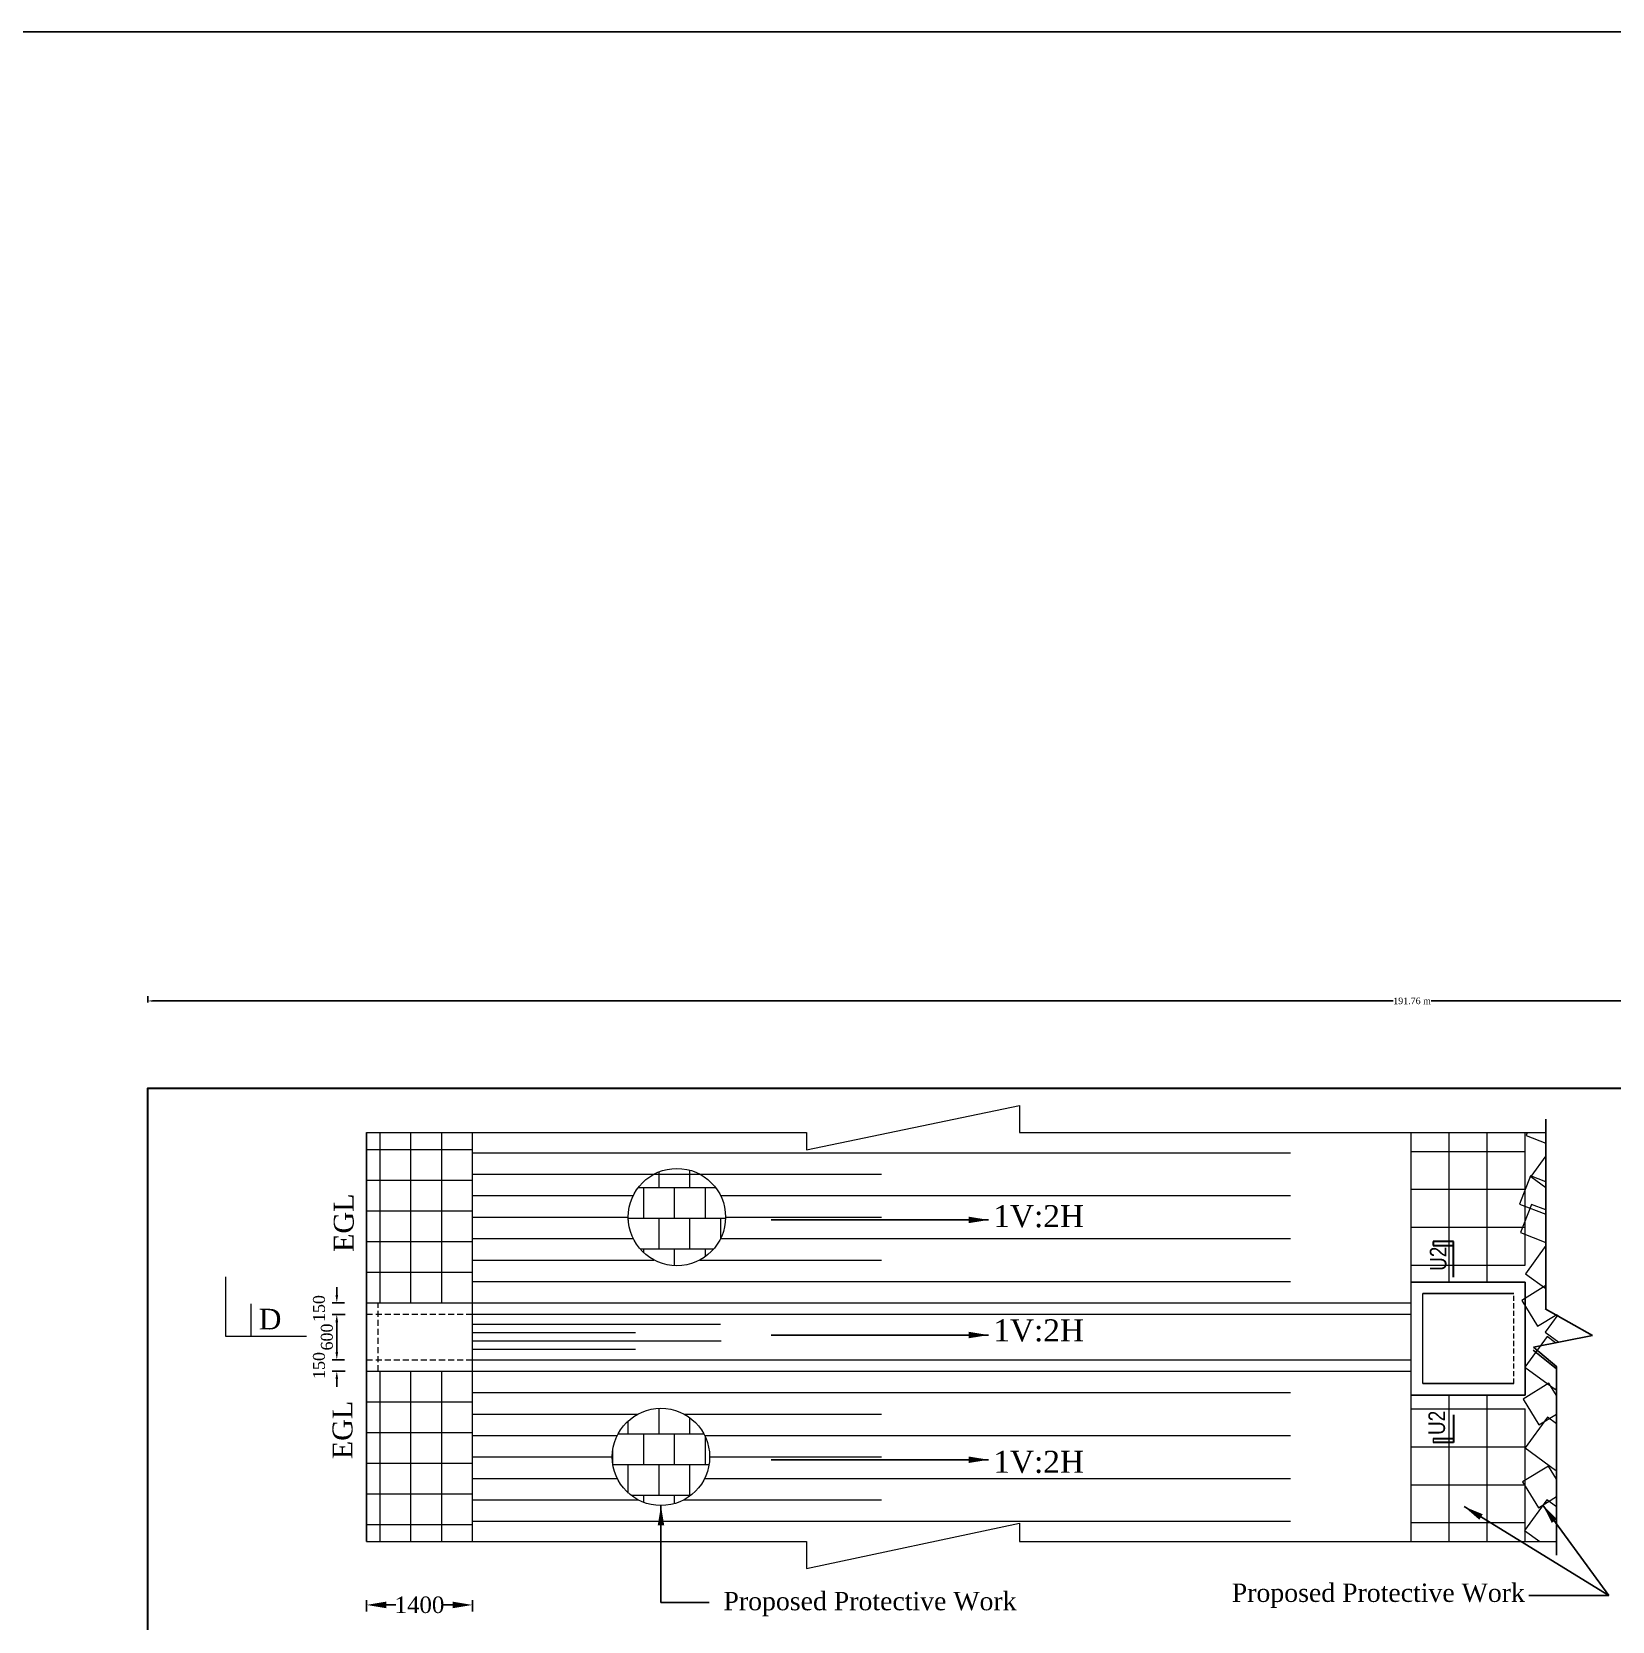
# Model space of a CAD drawing. Header units: metres. Extents: x -2434 to 11656, y -15288 to 8109.
# Drawn here: x 3169.7 to 3289.5, y -14019.2 to -13898.6 of the extents above; entities that cross this region are included whole.
import ezdxf

# ---------------------------------------------------------------- set-up
doc = ezdxf.new("R2010")
doc.units = ezdxf.units.M
doc.linetypes.add('DASHEDX2', pattern=[38.1, 25.4, -12.7])
doc.layers.add('Blocks', color=11, linetype='Continuous', lineweight=9)
doc.layers.add('Layer1', color=7, linetype='Continuous', lineweight=13)
doc.layers.add('LINE', color=7, linetype='Continuous')
doc.styles.get("Standard").update_dxf_attribs({"font": 'times.ttf'})
doc.styles.add('TIMES', font='ARIALN.TTF')
doc.dimstyles.get("Standard").update_dxf_attribs({"dimtxt": 0.5, "dimasz": 0.4075, "dimexe": 0.364, "dimexo": 0.219, "dimgap": 0.09, "dimtad": 0, "dimdec": 0, "dimlfac": 1000, "dimzin": 0, "dimdsep": 46, "dimtxsty": 'Standard', "dimcen": 0.09, "dimadec": 0, "dimazin": 0, "dimtfac": 1, "dimtdec": 0, "dimtofl": 0, "dimtmove": 0, "dimatfit": 3, "dimfxl": 1, "dimtolj": 1, "dimtzin": 0, "dimarcsym": 0})

# ---------------------------------------------------------------- blocks, each defined once
blk = doc.blocks.new('*D1202')
at = {"layer": 'Blocks', "color": 0, "lineweight": -2, "ltscale": 0.5}
for p, q in [((3178.46, -13972.25), (3178.46, -13971.77)), ((3370.22, -13972.25), (3370.22, -13971.77))]:
    blk.add_line(p, q, dxfattribs=at)
at = {"layer": 'Blocks', "color": 0, "linetype": 'ByBlock', "lineweight": -2, "ltscale": 0.5}
for p, q in [((3178.86, -13972.13), (3272.9, -13972.13)), ((3369.81, -13972.13), (3275.78, -13972.13))]:
    blk.add_line(p, q, dxfattribs=at)
at = {"layer": 'Blocks', "color": 0, "linetype": 'ByBlock', "lineweight": -3, "ltscale": 0.5}
for points in [[(3178.86, -13972.06), (3178.86, -13972.2), (3178.46, -13972.13)], [(3369.81, -13972.06), (3369.81, -13972.2), (3370.22, -13972.13)]]:
    blk.add_solid(points, dxfattribs=at)
at = {"layer": 'Defpoints', "color": 0, "linetype": 'ByBlock', "lineweight": -3, "ltscale": 0.5}
for p in [(3370.22, -13972.13), (3178.46, -13978.76), (3370.22, -13978.76)]:
    blk.add_point(p, dxfattribs=at)
at = {"layer": 'Blocks', "color": 0, "linetype": 'ByBlock', "lineweight": -2, "ltscale": 0.5, "insert": (3274.34, -13972.13), "char_height": 0.5, "attachment_point": 5}
blk.add_mtext('\\A1;191.76 m', dxfattribs=at)
blk = doc.blocks.new('A$C734E4CAF')
at = {"layer": 'Blocks', "lineweight": 13, "ltscale": 0.002}
h = blk.add_hatch(dxfattribs=at)
h.set_pattern_fill('AR-B88', color=0, scale=0.01, style=0)
h.set_pattern_definition([(0, (108.2436, -569.4196), (0, 2.032), []), (90, (108.2436, -569.4196), (-1.016, 2.032), [2.032, -2.032])])
h.paths.add_polyline_path([(-3.21, 0, 1), (3.21, 0, 1)])
at = {"layer": 'Blocks', "color": 0, "lineweight": 13, "ltscale": 0.05}
blk.add_circle((0, 0), 3.21, dxfattribs=at)
blk = doc.blocks.new('*D1224')
at = {"layer": 'Blocks', "color": 0, "lineweight": -2, "ltscale": 0.5}
for p, q in [((3192.94, -13995.91), (3193.16, -13995.91)), ((3192.79, -13996.51), (3192.79, -13998.76)), ((3192.94, -13999.36), (3193.16, -13999.36))]:
    blk.add_line(p, q, dxfattribs=at)
at = {"layer": 'Blocks', "color": 0, "lineweight": -3, "ltscale": 0.5}
for points in [[(3192.69, -13996.51), (3192.89, -13996.51), (3192.79, -13995.91)], [(3192.69, -13998.76), (3192.89, -13998.76), (3192.79, -13999.36)]]:
    blk.add_solid(points, dxfattribs=at)
at = {"layer": 'Defpoints', "color": 0, "lineweight": -3, "ltscale": 0.5}
for p in [(3192.72, -13995.91), (3192.72, -13999.36), (3192.79, -13999.36)]:
    blk.add_point(p, dxfattribs=at)
at = {"layer": 'Blocks', "color": 0, "lineweight": 30, "ltscale": 0.5, "insert": (3192.04, -13997.63), "char_height": 0.9, "attachment_point": 5, "rotation": 90}
blk.add_mtext('\\A1;600', dxfattribs=at)
blk = doc.blocks.new('*D1225')
at = {"layer": 'Blocks', "color": 0, "lineweight": -2, "ltscale": 0.5}
for p, q in [((3192.79, -13994.44), (3192.79, -13993.84)), ((3193.38, -13995.04), (3192.43, -13995.04)), ((3193.43, -13995.91), (3192.43, -13995.91)), ((3192.79, -13996.51), (3192.79, -13997.11))]:
    blk.add_line(p, q, dxfattribs=at)
at = {"layer": 'Blocks', "color": 0, "lineweight": -3, "ltscale": 0.5}
for points in [[(3192.69, -13994.44), (3192.89, -13994.44), (3192.79, -13995.04)], [(3192.69, -13996.51), (3192.89, -13996.51), (3192.79, -13995.91)]]:
    blk.add_solid(points, dxfattribs=at)
at = {"layer": 'Defpoints', "color": 0, "lineweight": -3, "ltscale": 0.5}
for p in [(3193.6, -13995.04), (3192.79, -13995.91), (3193.65, -13995.91)]:
    blk.add_point(p, dxfattribs=at)
at = {"layer": 'Blocks', "color": 0, "lineweight": 30, "ltscale": 0.5, "insert": (3191.44, -13995.47), "char_height": 0.9, "attachment_point": 5, "rotation": 90}
blk.add_mtext('\\A1;150', dxfattribs=at)
blk = doc.blocks.new('*D1226')
at = {"layer": 'Blocks', "color": 0, "lineweight": -2, "ltscale": 0.5}
for p, q in [((3192.79, -13998.76), (3192.79, -13998.16)), ((3193.38, -13999.36), (3192.43, -13999.36)), ((3193.43, -14000.22), (3192.43, -14000.22)), ((3192.79, -14000.82), (3192.79, -14001.42))]:
    blk.add_line(p, q, dxfattribs=at)
at = {"layer": 'Blocks', "color": 0, "lineweight": -3, "ltscale": 0.5}
for points in [[(3192.69, -13998.76), (3192.89, -13998.76), (3192.79, -13999.36)], [(3192.69, -14000.82), (3192.89, -14000.82), (3192.79, -14000.22)]]:
    blk.add_solid(points, dxfattribs=at)
at = {"layer": 'Defpoints', "color": 0, "lineweight": -3, "ltscale": 0.5}
for p in [(3193.6, -13999.36), (3192.79, -14000.22), (3193.65, -14000.22)]:
    blk.add_point(p, dxfattribs=at)
at = {"layer": 'Blocks', "color": 0, "lineweight": 30, "ltscale": 0.5, "insert": (3191.44, -13999.79), "char_height": 0.9, "attachment_point": 5, "rotation": 90}
blk.add_mtext('\\A1;150', dxfattribs=at)
blk = doc.blocks.new('*D1239')
at = {"layer": 'Blocks', "color": 0, "lineweight": -2, "ltscale": 0.5}
for p, q in [((3195.05, -14018.46), (3195.05, -14017.59)), ((3196.55, -14017.96), (3197.27, -14017.96)), ((3201.57, -14017.96), (3200.86, -14017.96)), ((3203.07, -14018.46), (3203.07, -14017.59))]:
    blk.add_line(p, q, dxfattribs=at)
at = {"layer": 'Blocks', "color": 0, "lineweight": -3, "ltscale": 0.5}
for points in [[(3196.55, -14017.71), (3196.55, -14018.21), (3195.05, -14017.96)], [(3201.57, -14017.71), (3201.57, -14018.21), (3203.07, -14017.96)]]:
    blk.add_solid(points, dxfattribs=at)
at = {"layer": 'Defpoints', "color": 0, "lineweight": -3, "ltscale": 0.5}
for p in [(3203.07, -14017.96), (3195.05, -14018.68), (3203.07, -14018.68)]:
    blk.add_point(p, dxfattribs=at)
at = {"layer": 'Blocks', "color": 0, "lineweight": 30, "ltscale": 0.5, "insert": (3199.06, -14017.96), "char_height": 1.25, "attachment_point": 5}
blk.add_mtext('\\A1;1400', dxfattribs=at)
blk = doc.blocks.new('*D1251')
at = {"layer": 'Blocks', "color": 0, "lineweight": -2, "ltscale": 0.5}
for p, q in [((3178.46, -13972.25), (3178.46, -13971.77)), ((3370.22, -13972.25), (3370.22, -13971.77))]:
    blk.add_line(p, q, dxfattribs=at)
at = {"layer": 'Blocks', "color": 0, "linetype": 'ByBlock', "lineweight": -2, "ltscale": 0.5}
for p, q in [((3178.86, -13972.13), (3272.9, -13972.13)), ((3369.81, -13972.13), (3275.78, -13972.13))]:
    blk.add_line(p, q, dxfattribs=at)
at = {"layer": 'Blocks', "color": 0, "linetype": 'ByBlock', "lineweight": -3, "ltscale": 0.5}
for points in [[(3178.86, -13972.06), (3178.86, -13972.2), (3178.46, -13972.13)], [(3369.81, -13972.06), (3369.81, -13972.2), (3370.22, -13972.13)]]:
    blk.add_solid(points, dxfattribs=at)
at = {"layer": 'Defpoints', "color": 0, "linetype": 'ByBlock', "lineweight": -3, "ltscale": 0.5}
for p in [(3370.22, -13972.13), (3178.46, -13978.76), (3370.22, -13978.76)]:
    blk.add_point(p, dxfattribs=at)
at = {"layer": 'Blocks', "color": 0, "linetype": 'ByBlock', "lineweight": -2, "ltscale": 0.5, "insert": (3274.34, -13972.13), "char_height": 0.5, "attachment_point": 5}
blk.add_mtext('\\A1;191.76 m', dxfattribs=at)
blk = doc.blocks.new('*D1269')
at = {"layer": 'Blocks', "color": 0, "lineweight": -2, "ltscale": 0.5}
for p, q in [((3192.94, -13995.91), (3193.16, -13995.91)), ((3192.79, -13996.51), (3192.79, -13998.76)), ((3192.94, -13999.36), (3193.16, -13999.36))]:
    blk.add_line(p, q, dxfattribs=at)
at = {"layer": 'Blocks', "color": 0, "lineweight": -3, "ltscale": 0.5}
for points in [[(3192.69, -13996.51), (3192.89, -13996.51), (3192.79, -13995.91)], [(3192.69, -13998.76), (3192.89, -13998.76), (3192.79, -13999.36)]]:
    blk.add_solid(points, dxfattribs=at)
at = {"layer": 'Defpoints', "color": 0, "lineweight": -3, "ltscale": 0.5}
for p in [(3192.72, -13995.91), (3192.72, -13999.36), (3192.79, -13999.36)]:
    blk.add_point(p, dxfattribs=at)
at = {"layer": 'Blocks', "color": 0, "lineweight": 30, "ltscale": 0.5, "insert": (3192.04, -13997.63), "char_height": 0.9, "attachment_point": 5, "rotation": 90}
blk.add_mtext('\\A1;600', dxfattribs=at)
blk = doc.blocks.new('*D1270')
at = {"layer": 'Blocks', "color": 0, "lineweight": -2, "ltscale": 0.5}
for p, q in [((3192.79, -13994.44), (3192.79, -13993.84)), ((3193.38, -13995.04), (3192.43, -13995.04)), ((3193.43, -13995.91), (3192.43, -13995.91)), ((3192.79, -13996.51), (3192.79, -13997.11))]:
    blk.add_line(p, q, dxfattribs=at)
at = {"layer": 'Blocks', "color": 0, "lineweight": -3, "ltscale": 0.5}
for points in [[(3192.69, -13994.44), (3192.89, -13994.44), (3192.79, -13995.04)], [(3192.69, -13996.51), (3192.89, -13996.51), (3192.79, -13995.91)]]:
    blk.add_solid(points, dxfattribs=at)
at = {"layer": 'Defpoints', "color": 0, "lineweight": -3, "ltscale": 0.5}
for p in [(3193.6, -13995.04), (3192.79, -13995.91), (3193.65, -13995.91)]:
    blk.add_point(p, dxfattribs=at)
at = {"layer": 'Blocks', "color": 0, "lineweight": 30, "ltscale": 0.5, "insert": (3191.44, -13995.47), "char_height": 0.9, "attachment_point": 5, "rotation": 90}
blk.add_mtext('\\A1;150', dxfattribs=at)
blk = doc.blocks.new('*D1271')
at = {"layer": 'Blocks', "color": 0, "lineweight": -2, "ltscale": 0.5}
for p, q in [((3192.79, -13998.76), (3192.79, -13998.16)), ((3193.38, -13999.36), (3192.43, -13999.36)), ((3193.43, -14000.22), (3192.43, -14000.22)), ((3192.79, -14000.82), (3192.79, -14001.42))]:
    blk.add_line(p, q, dxfattribs=at)
at = {"layer": 'Blocks', "color": 0, "lineweight": -3, "ltscale": 0.5}
for points in [[(3192.69, -13998.76), (3192.89, -13998.76), (3192.79, -13999.36)], [(3192.69, -14000.82), (3192.89, -14000.82), (3192.79, -14000.22)]]:
    blk.add_solid(points, dxfattribs=at)
at = {"layer": 'Defpoints', "color": 0, "lineweight": -3, "ltscale": 0.5}
for p in [(3193.6, -13999.36), (3192.79, -14000.22), (3193.65, -14000.22)]:
    blk.add_point(p, dxfattribs=at)
at = {"layer": 'Blocks', "color": 0, "lineweight": 30, "ltscale": 0.5, "insert": (3191.44, -13999.79), "char_height": 0.9, "attachment_point": 5, "rotation": 90}
blk.add_mtext('\\A1;150', dxfattribs=at)
blk = doc.blocks.new('*D1284')
at = {"layer": 'Blocks', "color": 0, "lineweight": -2, "ltscale": 0.5}
for p, q in [((3195.05, -14018.46), (3195.05, -14017.59)), ((3196.55, -14017.96), (3197.27, -14017.96)), ((3201.57, -14017.96), (3200.86, -14017.96)), ((3203.07, -14018.46), (3203.07, -14017.59))]:
    blk.add_line(p, q, dxfattribs=at)
at = {"layer": 'Blocks', "color": 0, "lineweight": -3, "ltscale": 0.5}
for points in [[(3196.55, -14017.71), (3196.55, -14018.21), (3195.05, -14017.96)], [(3201.57, -14017.71), (3201.57, -14018.21), (3203.07, -14017.96)]]:
    blk.add_solid(points, dxfattribs=at)
at = {"layer": 'Defpoints', "color": 0, "lineweight": -3, "ltscale": 0.5}
for p in [(3203.07, -14017.96), (3195.05, -14018.68), (3203.07, -14018.68)]:
    blk.add_point(p, dxfattribs=at)
at = {"layer": 'Blocks', "color": 0, "lineweight": 30, "ltscale": 0.5, "insert": (3199.06, -14017.96), "char_height": 1.25, "attachment_point": 5}
blk.add_mtext('\\A1;1400', dxfattribs=at)

msp = doc.modelspace()

# ---------------------------------------------------------------- linework, layer by layer
at = {"color": 0, "linetype": 'Continuous', "lineweight": -3, "ltscale": 0.5}
for p, q in [((3284.490041, -13981.102237), (3284.490041, -13995.553422)), ((3195.052513, -13982.105611), (3195.052513, -14013.155611)), ((3195.052513, -13982.105611), (3195.052513, -14013.155611)), ((3274.284353, -13993.469921), (3282.909353, -13993.469921)), ((3274.284353, -13993.469921), (3282.909353, -13993.469921)), ((3282.909353, -14002.033046), (3282.909353, -13993.469921)), ((3282.909353, -14002.033046), (3282.909353, -13993.469921)), ((3275.146853, -13994.332421), (3282.046853, -13994.332421)), ((3275.146853, -13994.332421), (3282.046853, -13994.332421)), ((3284.442787, -13995.503297), (3288.017684, -13997.511294)), ((3288.017684, -13997.511294), (3283.549085, -13998.403744)), ((3283.51907, -13998.622478), (3285.289936, -14000.045801)), ((3283.549085, -13998.403744), (3285.317588, -13999.895545)), ((3285.299475, -13999.886488), (3285.289936, -14014.175342)), ((3275.146853, -14001.170546), (3282.046853, -14001.170546)), ((3275.146853, -14001.170546), (3282.046853, -14001.170546)), ((3274.284353, -14002.033046), (3282.909353, -14002.033046)), ((3274.284353, -14002.033046), (3282.909353, -14002.033046))]:
    msp.add_line(p, q, dxfattribs=at)
at = {"color": 0, "lineweight": -3, "ltscale": 0.5}
msp.add_lwpolyline([(-254.448511, -13898.58967), (3621.057254, -13898.58967), (3621.057254, -14191.821671), (-254.448511, -14191.821671)], close=True, dxfattribs=at)
at = {"layer": 'Blocks', "color": 0, "lineweight": 13, "ltscale": 0.05}
for p, q in [((3195.052513, -13982.105611), (3203.073763, -13982.105611)), ((3195.052513, -13982.105611), (3203.073763, -13982.105611)), ((3196.087513, -13995.043111), (3196.087513, -13982.105611)), ((3196.087513, -13995.043111), (3196.087513, -13982.105611)), ((3196.087513, -13995.043111), (3196.087513, -13982.105611)), ((3196.087513, -13995.043111), (3196.087513, -13982.105611)), ((3198.416263, -13995.043111), (3198.416263, -13982.105611)), ((3198.416263, -13995.043111), (3198.416263, -13982.105611)), ((3200.745013, -13995.043111), (3200.745013, -13982.105611)), ((3200.745013, -13995.043111), (3200.745013, -13982.105611)), ((3203.073763, -14013.155611), (3203.073763, -13982.105611)), ((3203.073763, -14013.155611), (3203.073763, -13982.105611)), ((3274.284353, -13995.043111), (3274.284353, -13982.105611)), ((3274.284353, -13995.043111), (3274.284353, -13982.105611)), ((3277.159353, -13993.469921), (3277.159353, -13982.105611)), ((3277.159353, -13993.469921), (3277.159353, -13982.105611)), ((3280.034353, -13993.469921), (3280.034353, -13982.105611)), ((3280.034353, -13993.469921), (3280.034353, -13982.105611)), ((3280.034353, -13993.469921), (3280.034353, -13982.105611)), ((3280.034353, -13993.469921), (3280.034353, -13982.105611)), ((3282.909353, -13992.168111), (3282.909353, -13982.105611)), ((3282.909353, -13992.168111), (3282.909353, -13982.105611)), ((3195.052513, -13983.399361), (3203.073763, -13983.399361)), ((3195.052513, -13983.399361), (3203.073763, -13983.399361)), ((3203.073763, -13983.647458), (3265.116393, -13983.647458)), ((3203.073763, -13983.647458), (3265.116393, -13983.647458)), ((3274.284353, -13983.543111), (3282.909353, -13983.543111)), ((3274.284353, -13983.543111), (3282.909353, -13983.543111)), ((3203.073763, -13985.275408), (3234.095078, -13985.275408)), ((3203.073763, -13985.275408), (3234.095078, -13985.275408)), ((3195.052513, -13985.728111), (3203.073763, -13985.728111)), ((3195.052513, -13985.728111), (3203.073763, -13985.728111)), ((3274.284353, -13986.418111), (3282.909353, -13986.418111)), ((3274.284353, -13986.418111), (3282.909353, -13986.418111)), ((3203.073763, -13986.903359), (3215.270471, -13986.903359)), ((3203.073763, -13986.903359), (3215.270471, -13986.903359)), ((3221.898369, -13986.903359), (3265.116393, -13986.903359)), ((3221.898369, -13986.903359), (3265.116393, -13986.903359)), ((3195.052513, -13988.056861), (3203.073763, -13988.056861)), ((3195.052513, -13988.056861), (3203.073763, -13988.056861)), ((3203.073763, -13988.531309), (3214.892201, -13988.531309)), ((3203.073763, -13988.531309), (3214.892201, -13988.531309)), ((3222.276639, -13988.531309), (3234.095078, -13988.531309)), ((3222.276639, -13988.531309), (3234.095078, -13988.531309)), ((3203.073763, -13990.15926), (3215.270471, -13990.15926)), ((3203.073763, -13990.15926), (3215.270471, -13990.15926)), ((3221.898369, -13990.15926), (3265.116393, -13990.15926)), ((3221.898369, -13990.15926), (3265.116393, -13990.15926)), ((3274.284353, -13989.293111), (3282.909353, -13989.293111)), ((3274.284353, -13989.293111), (3282.909353, -13989.293111)), ((3195.052513, -13990.385611), (3203.073763, -13990.385611)), ((3195.052513, -13990.385611), (3203.073763, -13990.385611)), ((3195.052513, -13992.714361), (3203.073763, -13992.714361)), ((3195.052513, -13992.714361), (3203.073763, -13992.714361)), ((3203.073763, -13991.78721), (3216.843274, -13991.78721)), ((3203.073763, -13991.78721), (3216.843274, -13991.78721)), ((3220.325567, -13991.78721), (3234.095078, -13991.78721)), ((3220.325567, -13991.78721), (3234.095078, -13991.78721)), ((3274.284353, -13992.168111), (3282.909353, -13992.168111)), ((3274.284353, -13992.168111), (3282.909353, -13992.168111)), ((3184.356597, -13993.067366), (3184.356597, -13997.558266)), ((3184.356597, -13993.067366), (3184.356597, -13997.558266)), ((3203.073763, -13993.41516), (3265.116393, -13993.41516)), ((3203.073763, -13993.41516), (3265.116393, -13993.41516)), ((3186.287797, -13997.558266), (3186.287797, -13995.1167)), ((3186.287797, -13997.558266), (3186.287797, -13995.1167)), ((3195.052513, -13995.043111), (3274.284353, -13995.043111)), ((3195.052513, -13995.043111), (3274.284353, -13995.043111)), ((3274.284353, -13999.355611), (3274.284353, -13995.043111)), ((3274.284353, -13999.355611), (3274.284353, -13995.043111)), ((3275.146853, -14001.170546), (3275.146853, -13994.332421)), ((3275.146853, -14001.170546), (3275.146853, -13994.332421)), ((3202.982517, -13995.905611), (3274.284353, -13995.905611)), ((3202.982517, -13995.905611), (3274.284353, -13995.905611)), ((3184.356597, -13997.558266), (3190.487054, -13997.558266)), ((3184.356597, -13997.558266), (3190.487054, -13997.558266)), ((3203.073763, -13996.643787), (3221.89822, -13996.643787)), ((3203.073763, -13996.643787), (3221.89822, -13996.643787)), ((3203.073763, -13997.283951), (3215.451759, -13997.283951)), ((3203.073763, -13997.283951), (3215.451759, -13997.283951)), ((3203.073763, -13997.924116), (3221.939356, -13997.924116)), ((3203.073763, -13997.924116), (3221.939356, -13997.924116)), ((3203.073763, -13998.56428), (3215.451759, -13998.56428)), ((3203.073763, -13998.56428), (3215.451759, -13998.56428)), ((3203.030603, -13999.355611), (3274.284353, -13999.355611)), ((3203.030603, -13999.355611), (3274.284353, -13999.355611)), ((3274.284353, -14013.155611), (3274.284353, -13999.355611)), ((3274.284353, -14013.155611), (3274.284353, -13999.355611)), ((3195.052513, -14000.218111), (3274.284353, -14000.218111)), ((3195.052513, -14000.218111), (3274.284353, -14000.218111)), ((3196.087513, -14013.155611), (3196.087513, -14000.218111)), ((3196.087513, -14013.155611), (3196.087513, -14000.218111)), ((3196.087513, -14013.155611), (3196.087513, -14000.218111)), ((3196.087513, -14013.155611), (3196.087513, -14000.218111)), ((3198.416263, -14013.155611), (3198.416263, -14000.218111)), ((3198.416263, -14013.155611), (3198.416263, -14000.218111)), ((3200.745013, -14013.155611), (3200.745013, -14000.218111)), ((3200.745013, -14013.155611), (3200.745013, -14000.218111)), ((3203.073763, -14001.846061), (3265.116393, -14001.846061)), ((3203.073763, -14001.846061), (3265.116393, -14001.846061)), ((3277.159353, -14013.155611), (3277.159353, -14002.033046)), ((3277.159353, -14013.155611), (3277.159353, -14002.033046)), ((3280.034353, -14013.155611), (3280.034353, -14002.033046)), ((3280.034353, -14013.155611), (3280.034353, -14002.033046)), ((3280.034353, -14013.155611), (3280.034353, -14002.033046)), ((3280.034353, -14013.155611), (3280.034353, -14002.033046)), ((3195.052513, -14002.546861), (3203.073763, -14002.546861)), ((3195.052513, -14002.546861), (3203.073763, -14002.546861)), ((3203.073763, -14003.474011), (3215.634601, -14003.474011)), ((3203.073763, -14003.474011), (3215.634601, -14003.474011)), ((3219.116894, -14003.474011), (3234.095078, -14003.474011)), ((3219.116894, -14003.474011), (3234.095078, -14003.474011)), ((3274.284353, -14003.093111), (3282.909353, -14003.093111)), ((3274.284353, -14003.093111), (3282.909353, -14003.093111)), ((3282.909353, -14013.155611), (3282.909353, -14003.093111)), ((3282.909353, -14013.155611), (3282.909353, -14003.093111)), ((3195.052513, -14004.875611), (3203.073763, -14004.875611)), ((3195.052513, -14004.875611), (3203.073763, -14004.875611)), ((3203.073763, -14005.101962), (3214.061798, -14005.101962)), ((3203.073763, -14005.101962), (3214.061798, -14005.101962)), ((3220.689696, -14005.101962), (3265.116393, -14005.101962)), ((3220.689696, -14005.101962), (3265.116393, -14005.101962)), ((3274.284353, -14005.968111), (3282.909353, -14005.968111)), ((3274.284353, -14005.968111), (3282.909353, -14005.968111)), ((3275.928515, -14005.335194), (3275.928515, -14005.641898)), ((3275.928515, -14005.335194), (3275.928515, -14005.641898)), ((3195.052513, -14007.204361), (3203.073763, -14007.204361)), ((3195.052513, -14007.204361), (3203.073763, -14007.204361)), ((3203.073763, -14006.729912), (3213.683528, -14006.729912)), ((3203.073763, -14006.729912), (3213.683528, -14006.729912)), ((3221.067966, -14006.729912), (3234.095078, -14006.729912)), ((3221.067966, -14006.729912), (3234.095078, -14006.729912)), ((3203.073763, -14008.357862), (3214.061798, -14008.357862)), ((3203.073763, -14008.357862), (3214.061798, -14008.357862)), ((3220.689696, -14008.357862), (3265.116393, -14008.357862)), ((3220.689696, -14008.357862), (3265.116393, -14008.357862)), ((3195.052513, -14009.533111), (3203.073763, -14009.533111)), ((3195.052513, -14009.533111), (3203.073763, -14009.533111)), ((3274.284353, -14008.843111), (3282.909353, -14008.843111)), ((3274.284353, -14008.843111), (3282.909353, -14008.843111)), ((3203.073763, -14009.985813), (3215.634601, -14009.985813)), ((3203.073763, -14009.985813), (3215.634601, -14009.985813)), ((3219.116894, -14009.985813), (3234.095078, -14009.985813)), ((3219.116894, -14009.985813), (3234.095078, -14009.985813)), ((3195.052513, -14011.861861), (3203.073763, -14011.861861)), ((3195.052513, -14011.861861), (3203.073763, -14011.861861)), ((3203.073763, -14011.613763), (3265.116393, -14011.613763)), ((3203.073763, -14011.613763), (3265.116393, -14011.613763)), ((3274.284353, -14011.718111), (3282.909353, -14011.718111)), ((3274.284353, -14011.718111), (3282.909353, -14011.718111)), ((3195.052513, -14013.155611), (3203.073763, -14013.155611)), ((3195.052513, -14013.155611), (3203.073763, -14013.155611))]:
    msp.add_line(p, q, dxfattribs=at)
at = {"layer": 'Blocks', "color": 0, "linetype": 'DASHEDX2', "lineweight": 15, "ltscale": 0.018}
for p, q in [((3195.915013, -14000.218111), (3195.915013, -13995.043111)), ((3195.915013, -14000.218111), (3195.915013, -13995.043111)), ((3195.052513, -13995.905611), (3202.960834, -13995.905611)), ((3195.052513, -13995.905611), (3202.960834, -13995.905611)), ((3195.052513, -13999.355611), (3203.002101, -13999.355611)), ((3195.052513, -13999.355611), (3203.002101, -13999.355611))]:
    msp.add_line(p, q, dxfattribs=at)
at = {"layer": 'Blocks', "color": 0, "linetype": 'DASHEDX2', "lineweight": 13, "ltscale": 0.015}
msp.add_line((3282.046853, -14001.170546), (3282.046853, -13994.332421), dxfattribs=at)
msp.add_line((3282.046853, -14001.170546), (3282.046853, -13994.332421), dxfattribs=at)
at = {"layer": 'Blocks', "color": 0, "lineweight": 13, "ltscale": 0.05}
for points in [[(3195.052513, -13982.105611), (3228.422792, -13982.105611), (3228.422792, -13983.426573), (3244.565462, -13980.051927), (3244.565462, -13982.105611), (3284.490041, -13982.105611)], [(3195.052513, -13982.105611), (3228.422792, -13982.105611), (3228.422792, -13983.426573), (3244.565462, -13980.051927), (3244.565462, -13982.105611), (3284.490041, -13982.105611)], [(3283.075224, -13982.105611), (3282.983093, -13982.343748), (3284.490041, -13982.926757)], [(3283.075224, -13982.105611), (3282.983093, -13982.343748), (3284.490041, -13982.926757)], [(3284.490041, -13983.882499), (3283.341221, -13985.459761), (3284.490041, -13986.29652)], [(3284.490041, -13983.882499), (3283.341221, -13985.459761), (3284.490041, -13986.29652)], [(3284.490041, -13985.853582), (3283.319292, -13985.400642), (3282.489409, -13987.545704), (3284.490041, -13988.319711)], [(3284.490041, -13985.853582), (3283.319292, -13985.400642), (3282.489409, -13987.545704), (3284.490041, -13988.319711)], [(3284.490041, -13987.986248), (3283.406701, -13987.567124), (3282.576817, -13989.712187), (3284.490041, -13990.452377)], [(3284.490041, -13987.986248), (3283.406701, -13987.567124), (3282.576817, -13989.712187), (3284.490041, -13990.452377)], [(3284.490041, -13990.139214), (3284.480782, -13990.151926), (3284.490041, -13990.15867)], [(3284.490041, -13990.139214), (3284.480782, -13990.151926), (3284.490041, -13990.15867)], [(3284.490041, -13990.693145), (3282.934944, -13992.8282), (3284.490041, -13993.960876)], [(3284.490041, -13990.693145), (3282.934944, -13992.8282), (3284.490041, -13993.960876)], [(3284.490041, -13993.729086), (3282.660757, -13994.853363), (3283.865066, -13996.812863), (3285.330089, -13995.91246)], [(3284.490041, -13993.729086), (3282.660757, -13994.853363), (3283.865066, -13996.812863), (3285.330089, -13995.91246)], [(3285.387724, -13995.937094), (3284.42994, -13997.252075), (3285.481303, -13998.01785)], [(3285.387724, -13995.937094), (3284.42994, -13997.252075), (3285.481303, -13998.01785)], [(3285.216853, -13998.070665), (3284.576753, -13997.604439), (3282.884102, -13999.928349), (3285.208012, -14001.621), (3285.289936, -14001.508522)], [(3285.216853, -13998.070665), (3284.576753, -13997.604439), (3282.884102, -13999.928349), (3285.208012, -14001.621), (3285.289936, -14001.508522)], [(3285.289936, -14002.076508), (3284.713818, -14001.139121), (3282.754318, -14002.343429), (3283.958627, -14004.30293), (3285.289936, -14003.484707)], [(3285.289936, -14002.076508), (3284.713818, -14001.139121), (3282.754318, -14002.343429), (3283.958627, -14004.30293), (3285.289936, -14003.484707)], [(3285.289936, -14004.216411), (3284.599632, -14003.713619), (3282.906981, -14006.037529), (3285.230891, -14007.73018), (3285.289936, -14007.649114)], [(3285.289936, -14004.216411), (3284.599632, -14003.713619), (3282.906981, -14006.037529), (3285.230891, -14007.73018), (3285.289936, -14007.649114)], [(3285.289936, -14004.14709), (3285.272615, -14004.191861), (3285.289936, -14004.198562)], [(3285.289936, -14004.14709), (3285.272615, -14004.191861), (3285.289936, -14004.198562)], [(3285.289936, -14008.414148), (3284.67846, -14007.419229), (3282.71896, -14008.623538), (3283.923268, -14010.583038), (3285.289936, -14009.743084)], [(3285.289936, -14008.414148), (3284.67846, -14007.419229), (3282.71896, -14008.623538), (3283.923268, -14010.583038), (3285.289936, -14009.743084)], [(3285.289936, -14010.522274), (3284.564273, -14009.993727), (3282.871622, -14012.317637), (3284.02211, -14013.155611)], [(3285.289936, -14010.522274), (3284.564273, -14009.993727), (3282.871622, -14012.317637), (3284.02211, -14013.155611)], [(3285.289936, -14010.335805), (3285.237257, -14010.471969), (3285.289936, -14010.49235)], [(3285.289936, -14010.335805), (3285.237257, -14010.471969), (3285.289936, -14010.49235)], [(3195.052513, -14013.155611), (3228.422792, -14013.155611), (3228.422792, -14015.20644), (3244.565462, -14011.768397), (3244.565462, -14013.155611), (3285.289936, -14013.155611)], [(3195.052513, -14013.155611), (3228.422792, -14013.155611), (3228.422792, -14015.20644), (3244.565462, -14011.768397), (3244.565462, -14013.155611), (3285.289936, -14013.155611)]]:
    msp.add_lwpolyline(points, dxfattribs=at)
at = {"layer": 'Layer1', "color": 7, "lineweight": 30}
for p, q in [((3277.494993, -13990.391318), (3275.928515, -13990.391318)), ((3275.928515, -13990.391318), (3275.928515, -13990.698022)), ((3277.494993, -13990.391318), (3275.928515, -13990.391318)), ((3275.928515, -13990.391318), (3275.928515, -13990.698022)), ((3275.928515, -13990.698022), (3277.494993, -13990.698022)), ((3275.928515, -13990.698022), (3277.494993, -13990.698022)), ((3277.494993, -13993.10092), (3277.494993, -13990.391318)), ((3277.494993, -13993.10092), (3277.494993, -13990.391318)), ((3277.494993, -14003.548579), (3277.494993, -14005.641898)), ((3277.494993, -14003.548579), (3277.494993, -14005.641898)), ((3275.928515, -14005.335194), (3277.494993, -14005.335194)), ((3275.928515, -14005.335194), (3277.494993, -14005.335194)), ((3277.494993, -14005.641898), (3275.928515, -14005.641898)), ((3277.494993, -14005.641898), (3275.928515, -14005.641898))]:
    msp.add_line(p, q, dxfattribs=at)
at = {"layer": 'LINE', "color": 1, "linetype": 'ByBlock', "lineweight": 30, "ltscale": 0.5}
msp.add_lwpolyline([(3178.456905, -14114.359025), (3178.456905, -13978.758509), (3370.215211, -13978.758509), (3370.215211, -14114.359025), (3178.456905, -14114.359025)], close=True, dxfattribs=at)
msp.add_lwpolyline([(3178.456905, -14114.359025), (3178.456905, -13978.758509), (3370.215211, -13978.758509), (3370.215211, -14114.359025), (3178.456905, -14114.359025)], close=True, dxfattribs=at)

# ---------------------------------------------------------------- block references
at = {"layer": 'Blocks', "color": 0, "lineweight": 13, "ltscale": 0.05, "xscale": 1.149999999999636, "yscale": 1.150000000001455, "zscale": 1.15}
for p in [(3218.58442, -13988.531309), (3218.58442, -13988.531309), (3217.375747, -14006.729912), (3217.375747, -14006.729912)]:
    msp.add_blockref('A$C734E4CAF', p, dxfattribs=at)

# ---------------------------------------------------------------- texts
at = {"color": 0, "linetype": 'ByBlock', "lineweight": 30, "ltscale": 0.5, "char_height": 1.5104099, "width": 87.17156097, "attachment_point": 1, "rotation": 90}
for insert in [(3192.559781, -13991.175262), (3192.559781, -13991.175262), (3192.464336, -14006.903666), (3192.464336, -14006.903666)]:
    msp.add_mtext('EGL', dxfattribs=dict(at, insert=insert))
at = {"color": 0, "linetype": 'ByBlock', "lineweight": 30, "ltscale": 0.5, "attachment_point": 1}
for s, insert, char_height, width in [('D', (3186.880112, -13995.487646), 1.568985, 53.38644999), ('D', (3186.880112, -13995.487646), 1.568985, 53.38644999), ('Proposed Protective Work', (3260.665729, -14016.338484), 1.39465363, 72.91423283), ('Proposed Protective Work', (3260.665729, -14016.338484), 1.39465363, 72.91423283), ('Proposed Protective Work', (3222.115352, -14016.970464), 1.39465363, 72.91423283), ('Proposed Protective Work', (3222.115352, -14016.970464), 1.39465363, 72.91423283)]:
    msp.add_mtext(s, dxfattribs=dict(at, insert=insert, char_height=char_height, width=width))
at = {"layer": 'Blocks', "color": 0, "lineweight": 30, "ltscale": 0.5}
for p in [(3242.580148, -13989.29424), (3242.580148, -13997.961284), (3242.580148, -14007.935256)]:
    msp.add_text('1V:2H ', height=1.6735844, dxfattribs=at).set_placement(p)
at = {"layer": 'Layer1', "color": 7, "lineweight": 30, "char_height": 1.2570075, "width": 2.67428346, "attachment_point": 1, "rotation": 90, "style": 'TIMES'}
for insert in [(3275.690298, -13992.614633), (3275.690298, -13992.614633), (3275.581835, -14005.064706), (3275.581835, -14005.064706)]:
    msp.add_mtext('U2', dxfattribs=dict(at, insert=insert))

# ---------------------------------------------------------------- dimensions: what is measured, and where the dimension line sits
at = {"layer": 'Blocks', "color": 0, "linetype": 'ByBlock', "lineweight": -2, "ltscale": 0.5}
for picture in ['*D1202', '*D1251']:
    dim = msp.add_linear_dim(base=(3370.215211, -13972.13116), p1=(3178.456905, -13978.758509), p2=(3370.215211, -13978.758509), dimstyle='Standard', override={"dimdec": 2, "dimlfac": 1, "dimpost": ' m', "dimtdec": 2, "dimfxl": 0.12, "dimfxlon": 1}, dxfattribs=at)
    dim.commit()
    dim.dimension.update_dxf_attribs({"geometry": picture, "text_midpoint": (3274.336058, -13972.13116)})
at = {"layer": 'Blocks', "color": 0, "lineweight": 30, "ltscale": 0.5}
for base, p1, p2, picture, middle in [((3192.794729, -13995.905611), (3193.603679, -13995.043111), (3193.6517, -13995.905611), '*D1225', (3192.794729, -13995.474361)), ((3192.794729, -13995.905611), (3193.603679, -13995.043111), (3193.6517, -13995.905611), '*D1270', (3192.794729, -13995.474361)), ((3192.794729, -14000.218111), (3193.603679, -13999.355611), (3193.6517, -14000.218111), '*D1226', (3192.794729, -13999.786861)), ((3192.794729, -14000.218111), (3193.603679, -13999.355611), (3193.6517, -14000.218111), '*D1271', (3192.794729, -13999.786861))]:
    dim = msp.add_linear_dim(base=base, p1=p1, p2=p2, angle=90, text='150', dimstyle='Standard', override={"dimtxt": 0.9, "dimasz": 0.6, "dimgap": 0.9, "dimtad": 1, "dimdec": 2, "dimlfac": 1, "dimpost": ' m', "dimtdec": 2, "dimfxl": 0.12}, dxfattribs=at)
    dim.commit()
    dim.dimension.update_dxf_attribs({"geometry": picture, "text_midpoint": middle, "dimtype": 160})
for picture in ['*D1224', '*D1269']:
    dim = msp.add_linear_dim(base=(3192.794729, -13999.355611), p1=(3192.721751, -13995.905611), p2=(3192.721751, -13999.355611), angle=90, text='600', dimstyle='Standard', override={"dimtxt": 0.9, "dimasz": 0.6, "dimgap": 0.3, "dimtad": 1, "dimdec": 2, "dimlfac": 1, "dimpost": ' m', "dimtdec": 2, "dimfxl": 0.12}, dxfattribs=at)
    dim.commit()
    dim.dimension.update_dxf_attribs({"geometry": picture, "text_midpoint": (3192.036942, -13997.630611)})
for picture in ['*D1239', '*D1284']:
    dim = msp.add_linear_dim(base=(3203.073763, -14017.955454), p1=(3195.052513, -14018.678089), p2=(3203.073763, -14018.678089), text='1400', dimstyle='Standard', override={"dimtxt": 1.25, "dimasz": 1.5, "dimdec": 2, "dimlfac": 1, "dimpost": ' m', "dimtdec": 2, "dimfxl": 0.12}, dxfattribs=at)
    dim.commit()
    dim.dimension.update_dxf_attribs({"geometry": picture, "text_midpoint": (3199.063138, -14017.955454)})

# ---------------------------------------------------------------- leaders
for points in [[(3242.214467, -13988.745849), (3225.740282, -13988.745849)], [(3242.214467, -13988.745849), (3225.740282, -13988.745849)], [(3242.214467, -13997.481022), (3225.740282, -13997.481022)], [(3242.214467, -13997.481022), (3225.740282, -13997.481022)], [(3242.214467, -14006.944452), (3225.740282, -14006.944452)], [(3242.214467, -14006.944452), (3225.740282, -14006.944452)], [(3217.375747, -14010.422131), (3217.375747, -14017.778969), (3221.042331, -14017.778969)], [(3217.375747, -14010.422131), (3217.375747, -14017.778969), (3221.042331, -14017.778969)], [(3278.293159, -14010.500672), (3289.27525, -14017.257115), (3284.142208, -14017.257115)], [(3278.293159, -14010.500672), (3289.27525, -14017.257115), (3284.142208, -14017.257115)], [(3284.250623, -14010.381491), (3289.27525, -14017.257115), (3283.187357, -14017.257115)]]:
    msp.add_leader(points, dimstyle='Standard', override={"dimtxt": 1.5, "dimasz": 1.5, "dimdec": 2, "dimlfac": 1, "dimpost": ' m', "dimtdec": 2, "dimfxl": 0.12}, dxfattribs=at)

doc.saveas('drawing.dxf')
